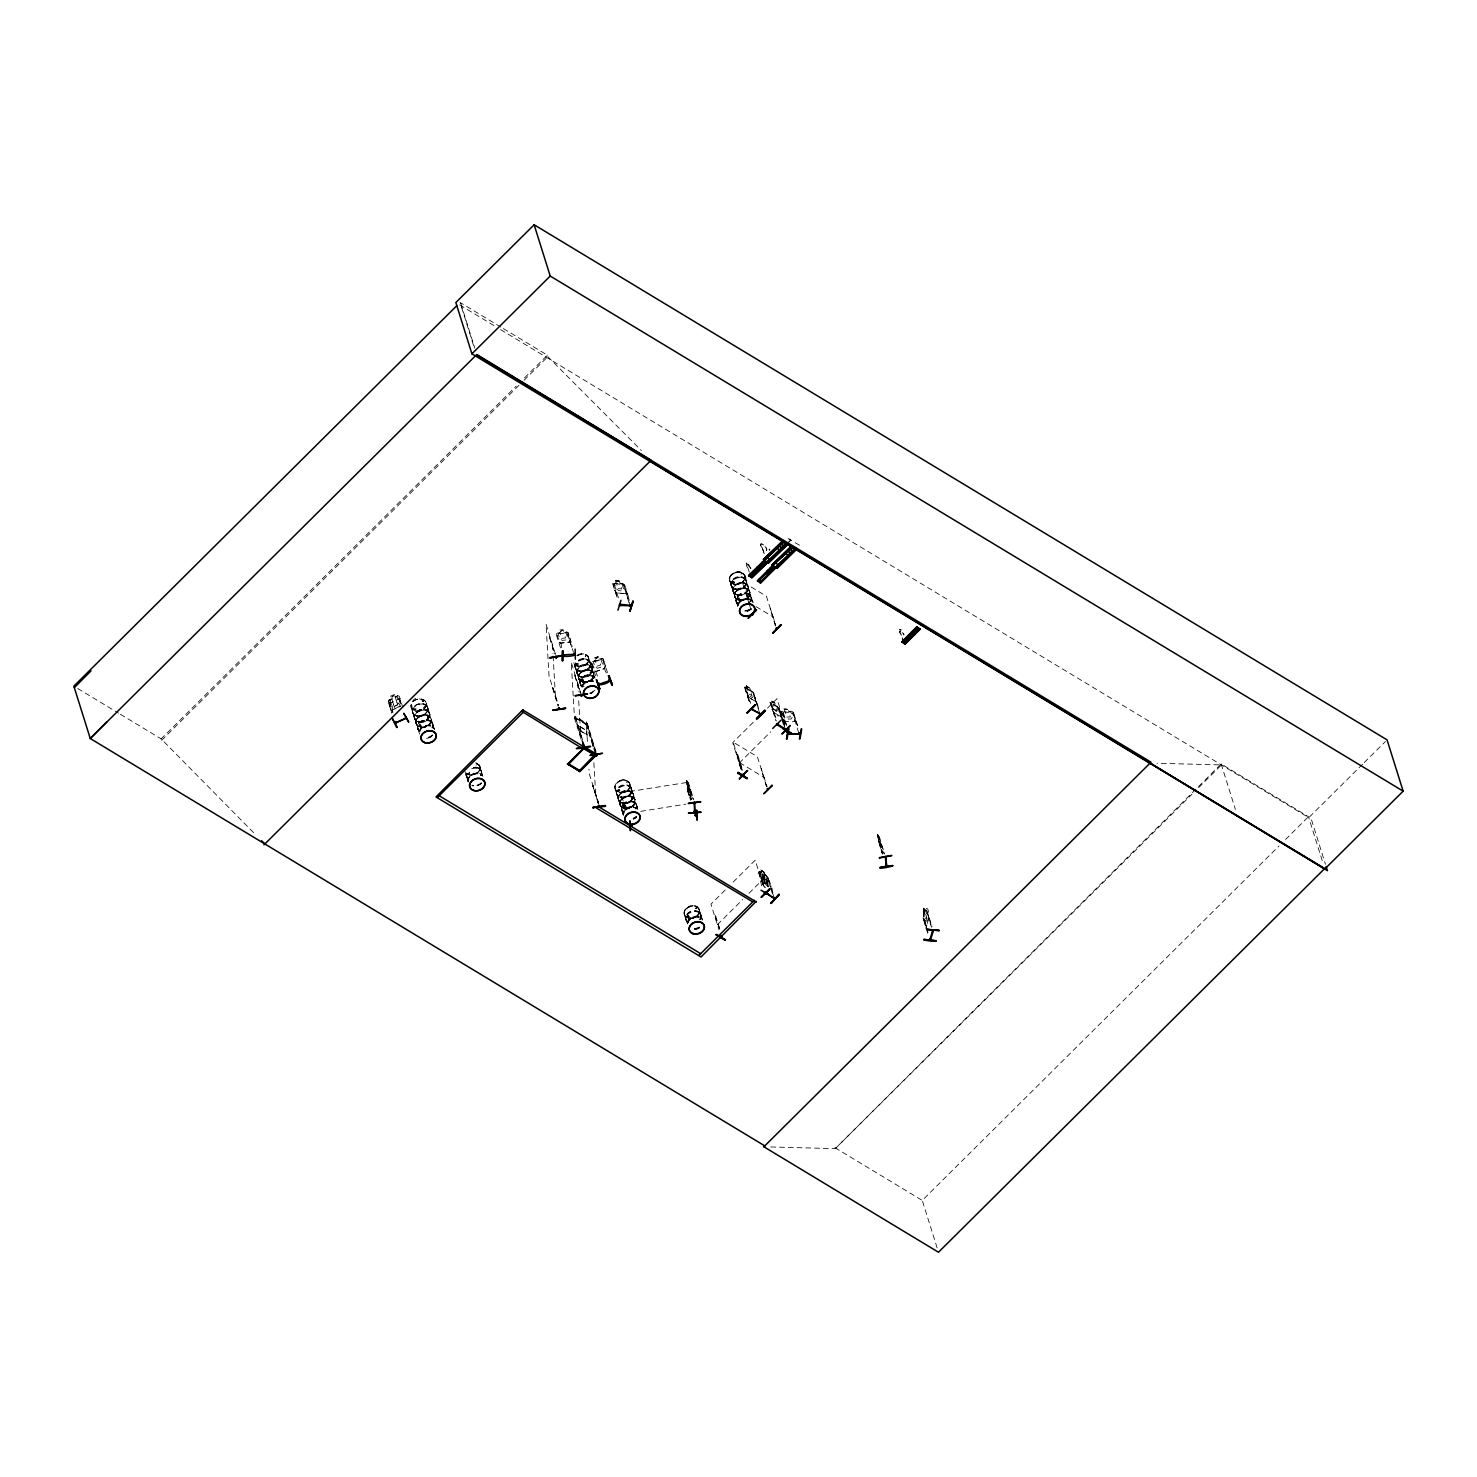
<?xml version="1.0" encoding="UTF-8"?>
<svg xmlns="http://www.w3.org/2000/svg" width="1477" height="1477" viewBox="0 0 1477 1477"><rect width="100%" height="100%" fill="white"/><g stroke="black" fill="none" stroke-linecap="round" stroke-linejoin="round"><path stroke-width="0.75" stroke-dasharray="5 3.75" d="M924.657 910.866L925.433 910.09L926.91 914.798L926.061 921.445L923.42 916.331L923.863 908.152L924.787 910.866L925.451 908.595L922.996 918.048L928.608 936.049M755.467 699.323L755.449 701.335L755.578 699.396M780.724 716.751C782.607 713.446 777.382 719.059 773.726 712.523L772.009 709.311L773.819 712.431L780.816 716.677M412.378 711.249L412.6 709.44M414.058 708.942L414.077 709.883M414.151 716.917L414.372 715.09M415.831 722.345C415.535 717.434 420.89 714.314 425.321 714.794M417.64 725.576L417.788 729.029L420.114 731.632A7.939 6.074 -17.4 0 1 422.976 720.776A7.939 6.074 -17.4 0 1 432.927 726.795M419.117 725.078L420.17 724.413M422.644 701.003L423.401 701.501M420.465 725.705L419.579 725.945M422.662 700.726L422.422 700.984M421.074 725.429L419.8 724.542M426.465 703.772C408.76 730.727 405.344 682.743 426.447 703.754M427.85 710.788L428.072 708.978A7.939 6.074 -17.4 0 0 416.071 705.563A7.939 6.074 -17.4 0 0 416.68 716.197A7.939 6.074 -17.4 0 0 428.053 709.034M427.462 717.471L428.552 716.788M428.238 716.696L428.127 717.767L427.776 716.807M427.444 717.194L428.755 717.268M431.266 719.594A7.847 6 -17.4 0 1 420.04 726.666A7.847 6 -17.4 0 1 419.431 716.16A7.847 6 -17.4 0 1 431.266 719.594C431.672 726.389 421.388 730.247 417.012 725.096M432.909 726.924L431.653 721.791M466.252 773.099L467.507 778.231M467.803 780.576L468.024 778.767M469.058 773.006L469.317 772.102L469.575 773.21M477.366 764.661L476.129 765.123M481.502 774.446L481.373 770.994M574.904 666.367L575.144 664.558M577.138 664.761C580.092 663.173 574.239 663.69 577.433 664.945M576.695 672.035L576.916 670.226L576.75 671.832M578.19 664.318L577.064 663.505M578.486 675.598L578.744 679.051M578.375 677.463L579.187 673.955L581.92 671.241A7.939 6.074 -17.4 0 0 590.32 662.804A7.939 6.074 -17.4 0 0 578.522 660.385M579.963 682.503L580.184 680.694M581.643 680.694C583.36 677.685 583.95 682.522 581.661 680.195M585.871 656.305L585.28 656.73M589.969 672.46L591.206 671.998L590.338 672.737M590.394 665.905L590.615 664.096M592.166 671.573L592.388 669.764A7.939 6.074 -17.4 0 0 580.387 666.33A7.939 6.074 -17.4 0 0 580.996 676.983A7.939 6.074 -17.4 0 0 592.369 669.801M593.994 674.804L593.846 676.669L593.625 673.217M616.463 790.712L616.611 794.164M619.14 789.752L617.921 791.303M618.014 798.189L618.235 796.361M618.475 790.915L619.454 789.678L619.897 790.564M619.712 803.617L621.688 798.632M621.522 806.848L622.777 811.981M622.832 807.144L623.146 806.46M623.054 806.202L624.106 806.83M623.072 814.325L623.294 812.498M626.47 782.219L627.282 782.773M624.66 807.162L624.826 806.147M630.125 786.687L629.091 782.072L624.162 779.93M630.328 785.044C630.162 791.137 622.186 794.386 617.238 791.561M631.879 790.435L631.713 792.06L630.457 786.927M632.267 798.577L631.325 798.466L632.341 798.909M631.861 797.912L631.528 798.946M632.636 798.54L631.676 798.872M633.504 797.728L633.725 795.9A7.939 6.074 -17.4 0 0 621.725 792.484A7.939 6.074 -17.4 0 0 622.334 803.119A7.939 6.074 -17.4 0 0 633.688 795.955M636.79 808.196L637.012 806.387M685.568 918.325L685.79 916.497M686.916 916.719L688.596 915.389L687.396 916.109M686.916 916.386L687.894 916.903M687.377 923.79L687.562 922.165M688.928 916.829L688.54 915.371M695.667 908.521L696.553 907.653L695.704 908.392M696.461 907.949L695.593 908.392M730.893 584.375L731.115 582.566M733.423 582.953L732.74 581.901L732.592 583.157M732.684 590.043L732.906 588.234M690.165 918.399C696.184 919.506 703.477 911.087 697.089 906.767M734.475 593.606L734.734 597.059M734.364 595.471L736.34 590.486M701.04 917.863L699.784 912.731M736.321 602.154L736.137 598.887M735.971 600.511L736.174 598.702M737.706 598.628L737.448 599.127M737.725 606.179L737.946 604.37M745.903 580.036C746.956 568.054 727.09 570.362 729.675 580.923C733.33 588.141 747.011 583.323 744.63 575.31M744.814 578.559L744.999 576.916A7.847 6 -17.4 0 0 733.035 573.574A7.847 6 -17.4 0 0 733.589 583.895A7.847 6 -17.4 0 0 744.814 576.824A7.847 6 -17.4 0 0 732.98 573.39A7.847 6 -17.4 0 0 733.644 584.098A7.847 6 -17.4 0 0 744.87 577.009M746.383 583.913L746.55 582.307A7.939 6.074 -17.4 0 0 734.604 578.689A7.939 6.074 -17.4 0 0 735.214 589.323A7.939 6.074 -17.4 0 0 746.568 582.16M745.996 590.597L746.993 590.763M746.439 583.747L746.254 580.461M748.156 589.581L748.377 587.772A7.939 6.074 -17.4 0 0 736.377 584.357A7.939 6.074 -17.4 0 0 736.986 594.991A7.939 6.074 -17.4 0 0 748.359 587.828M749.873 594.696L749.984 592.812M751.442 600.05L750.187 594.936M389.725 706.32L390.076 703.255M390.186 703.292L389.67 706.209M878.464 836.757L877.541 834.782L880.569 847.576M592.591 661.548L603.078 658.797L605.238 665.665L604.665 668.435L595.693 671.463L593.532 669.616L591.372 662.73L595.157 660.57M605.201 665.573L604.813 668.583L595.656 671.666M781.075 712.246L791.524 711.212L793.075 712.191L795.051 718.948M782.792 713.76L781.702 713.779L782.792 713.76L786.65 726.075M784.952 711.489L784.01 708.775L788.016 708.72L788.681 711.434L790.952 712.246L792.429 716.973L791.063 719.004L787.315 719.059L784.693 717.065L783.216 712.357L784.804 711.305M795.217 718.856L794.737 721.496L785.358 721.514M792.595 713.299L793.703 713.28L792.595 713.299L799.02 733.811M793.075 712.191L797.506 725.927M570.177 639.301L569.864 642.07L560.374 643.289L558.195 640.944L560.448 643.086L569.864 641.96L570.325 639.301L568.073 632.581L566.633 631.787L563.882 632.138L566.042 632.931L567.519 637.639L566.134 639.929L562.368 640.409L559.728 638.636L558.251 633.928L560.005 632.839L559.044 630.125L563.088 629.608L563.882 632.248L562.977 629.719M625.916 593.736L616.795 592.794L614.635 590.265L616.758 592.905L625.916 593.736L626.377 591.225M899.696 629.387L901.265 630.014M583.766 745.663L575.236 716.4L587.348 723.73L593.92 748.451M687.211 783.512L693.082 799.851M923.863 908.152L922.903 916.109M923.734 918.749L926.319 926.947M931.415 927.298L926.559 909.998L932.116 926.448M928.664 918.731C920.651 945.575 933.741 907.727 925.968 908.337L931.821 927.334M617.017 597.243L612.549 583.378L616.167 582.843L615.374 580.332L619.288 580.683L620.045 583.304M613.269 584.597L614.34 584.689L613.269 584.597L617.774 598.96M615.374 580.332L619.288 580.683L619.934 583.378L622.149 584.394L623.626 589.12L622.297 590.948L618.66 590.615L616.075 588.418L614.598 583.71L616.297 583.046M628.87 602.321L623.848 585.557L624.919 585.649L629.424 600.013M624.217 584.56L620.063 583.193M624.919 585.649L623.737 585.889M414.151 709.2L415.997 708.812M414.594 710.031L415.905 709.2M422.68 700.984L423.622 701.04M416.016 720.665L417.825 717.36M420.963 725.336L419.376 726.13M427.905 716.677L428.681 717.047M576.399 663.985L576.602 665.148M583.027 680.417L583.249 680.897M583.507 680.454L582.196 681.285M593.182 678.312L593.809 676.466L590.449 681.026M619.306 790.435L617.774 791.007M620.506 800.109L620.063 805.205M635.128 802.62L631.787 807.18M634.519 804.467L634.962 799.371M734.438 582.677L733.275 581.458M740.919 574.184L741.565 573.685M738.869 597.76L738.851 598.942L737.706 598.056M749.171 596.32L749.799 594.474M695.39 906.066L697.052 906.786C688.485 900.453 677.26 917.088 690.147 918.399L688.227 918.048A7.847 6 -17.4 0 1 687.691 907.487A7.828 6 -17.4 0 1 699.452 910.755A7.828 6 -17.4 0 1 688.245 917.826A7.828 6 -17.4 0 1 687.654 907.34A7.847 6 -17.4 0 1 699.526 910.921A7.847 6 -17.4 0 1 688.3 918.011M689.113 916.275L687.414 916.608L688.522 916.368M696.239 908.558L695.778 908.613M698.75 914.097L699.433 912.491M395.153 697.033L397.775 695.722L388.156 701.317L391.793 712.966M388.303 701.298L389.263 699.876M878.15 835.391L884.058 853.06M878.28 835.354L884.151 853.946M414.022 708.646L413.855 709.865M424.379 708.517L425.561 707.04M429.475 724.672L431.524 719.908L430.195 716.696M469.464 773.099L467.969 773.653M585.261 655.788L585.446 656.767M579.261 674.177L583.766 670.336L587.864 669.912M734.272 582.898L734.014 581.661M735.251 592.185L737.909 589.249M749.097 596.099L746.439 599.034M620.617 800.349C622.943 796.251 628.796 794.386 632.802 797.1M624.014 807.18L624.402 806.128L623.257 806.313M624.753 806.83L622.777 807.273L624.328 805.722M684.866 909.998L686.03 908.54M689.002 916.497L687.784 917.106M394.507 694.448L390.74 696.092L391.737 698.732L390.15 700.43L391.627 705.157L394.119 706.301L397.571 704.695L398.79 701.815L397.313 697.107L395.208 697.126L394.359 694.504L395.301 696.978M253.582 832.64L161.159 738.888L516.285 386.069M524.464 377.946L547.376 355.182L502.752 328.226M161.621 740.383L522.433 381.897M524.077 380.291L547.838 356.677L547.376 355.182M583.673 747.51L574.239 717.36L575.218 716.382L584.91 747.27M579.575 726.444L585.871 729.878L587.237 735.232L581.181 731.577L579.575 726.444L585.63 730.1L587.237 735.232M585.889 723.933L595.009 752.458M586.351 724.672L587.348 723.693L596.837 754.47M586.849 725.022L574.239 717.36M581.181 731.577L579.815 726.222M744.519 687.396L745.257 687.156C749.596 690.756 743.522 681.765 749.393 687.396L753.252 696.479L752.402 697.606L749.614 695.925L747.491 693.008M745.183 687.045L753.455 692.621L750.094 689.999M745.903 689.297L745.091 688.817L750.408 703.661M748.433 697.107L755.449 701.335L748.359 697.199L745.35 687.063M755.744 701.889L753.455 693.396L758.772 708.258M754.285 693.895L753.178 693.692M770.717 702.387L775.61 720.554M769.794 702.627C774.465 705.194 770.459 698.159 772.619 703.68L771.4 703.624L776.717 720.758M770.754 703.846L776.422 721.034M753.27 722.253L732.721 742.673L741.436 770.514M767.505 708.111L776.976 698.676L785.709 726.536M772.877 708.332L777.77 712.929L778.637 711.803L777.16 707.095L775.407 705.36L778.841 707.945L784.509 725.927M777.511 706.56L770.569 702.369M781.111 717.213L778.841 708.72L782.219 717.434M779.653 709.218L778.545 709.015M739.146 763.184L770.772 731.761M900.305 631.436L900.416 631.325A2.788 0.997 45.2 0 0 900.841 633.762L903.333 640.612L900.73 633.873A2.788 0.997 45.2 0 1 900.305 631.436L899.844 629.128M902.447 632.544A2.788 0.997 45.2 0 1 903.998 635.036A2.788 0.997 45.2 0 0 902.336 632.654L901.875 630.697M725.189 890.022L710.954 904.164L718.985 929.808M733.09 882.175L755.227 860.186L763.941 888.028M772.822 892.865C772.305 885.997 765.511 870.008 759.676 871.375M760.747 869.916L763.72 871.707L760.747 869.916L761.56 872.667L760.341 872.612L765.031 887.695M760.23 873.627L759.418 873.129L764.735 887.991M764.421 874.329L763.72 871.707L767.578 880.809L766.729 881.917L761.818 877.32L763.074 877.615M717.379 924.676L742.673 899.548M749.005 893.271L761.652 880.698M762.667 881.529L760.95 878.298L762.667 881.529L769.775 885.665L769.812 883.8M767.689 877.024L764.44 874.255M770.071 886.218L767.782 877.726L771.179 886.422M768.594 878.224L767.486 878.003M770.791 1146.964L835.243 1148.644L1221.165 763.978L1308.474 816.707L1323.374 864.285M835.243 1148.644L1192.013 794.201M1198.549 787.703L1221.461 764.938L1157.008 763.258M937.138 1247.917L922.257 1200.413L1279.008 845.97M1285.562 839.471L1308.474 816.707M1362.606 764.181L1308.77 817.667L498.469 328.319M1364.231 762.557L1385.444 741.491M746.365 593.772L749.116 602.561M775.407 626.026L770.2 608.155L775.425 623.792M742.303 770.237L737.06 754.193L741.122 770.311M766.415 786.576L761.209 768.705L767.117 786.539M780.576 710.954C779.893 710.899 782.533 718.468 785.339 721.625M737.374 754.396L736.303 754.95M758.07 873.202C759.621 870.525 760.47 886.772 763.203 888.766M715.311 915.703C714.148 915.703 719.834 926.725 720.111 931.082M764.218 553.838L762.169 547.505A4.173 1.477 45.7 0 1 761.024 543.887A4.173 1.477 45.7 0 1 765.271 546.508A4.173 1.477 45.7 0 1 766.415 550.146M746.697 562.811L747.159 565.119A2.788 0.997 45.7 0 0 747.584 567.556L747.713 567.445A2.788 0.997 45.7 0 1 747.27 565.008L746.587 563.272M750.63 568.46A2.788 0.997 45.7 0 0 749.153 566.356L748.599 564.159M749.153 566.356L748.691 564.399M766.729 549.906L766.231 550.312A4.173 1.477 45.7 0 0 765.104 546.675A4.173 1.477 45.7 0 0 760.858 544.053A4.173 1.477 45.7 0 0 762.003 547.672M788.533 542.188L790.841 539.936L786.336 537.148M788.626 542.447L790.841 539.936M762.963 877.467L762.169 874.938M765.031 876.858L762.077 875.03M765.898 879.295L769.055 885.794M762.317 883.394L764.107 886.532L769.406 889.671M764.938 877.763L762.907 875.824L769.148 882.027M560.558 647.905L556.072 634.168L559.838 632.765M556.22 634.187L557.309 633.061L568.073 632.673L572.614 646.354M687.174 781.37L693.525 799.795M586.646 724.192L596.376 754.932M781.204 712.376L782.293 711.416M417.88 717.582L419.45 716.345M429.382 724.432L423.973 727.127L418.342 726.186M581.938 679.734L581.901 681.395M580.886 681.322L586.591 682.466L591.945 679.568M732.518 581.827L733.644 581.403M732.85 582.049L733.94 581.458M734.18 582.769L732.85 583.12M741.362 582.88L742.913 581.643M736.432 590.745L741.749 587.809L747.473 588.954M737.558 597.963L739.534 598.24L737.651 599.293M617.848 789.973L618.992 789.549M620.875 806.368C624.069 810.061 630.697 809.101 633.153 805.519M612.512 583.489L622.703 583.526L624.106 584.578L629.313 600.364M419.45 716.345L423.308 714.923M581.975 671.278A7.847 6 -17.4 0 1 593.809 674.712A7.847 6 -17.4 0 1 582.584 681.783A7.847 6 -17.4 0 1 581.975 671.278L583.766 670.318M590.357 680.786L586.517 682.245M619.306 791.081L618.198 791.266M623.368 797.617A7.828 6 -17.4 0 1 635.184 801.051A7.828 6 -17.4 0 1 623.977 808.122A7.828 6 -17.4 0 1 623.368 797.617L625.103 796.491M631.694 806.94L623.885 808.177M389.19 699.821L391.59 698.713M388.913 703.717L400.045 698.566M397.645 704.935L394.193 706.541L395.171 709.68M399.178 706.634L392.347 710.012L390.279 708.092M391.091 710.677L401.061 705.969M389.559 701.926C387.676 701.649 393.233 708.203 392.771 712.191M400.544 703.92L398.605 697.772L399.639 697.31L398.772 698.067L400.71 704.215M594.216 658.003L598.111 656.693L598.831 659.444L601.047 659.628L602.524 664.336L601.194 667.013L597.557 668.25L594.973 666.884L593.514 662.176L595.194 660.662L594.216 658.003L598.148 656.785M601.582 658.41L598.905 659.222M592.96 663.561C590.745 663.099 598.148 674.25 597.576 678.238M602.45 660.367C603.964 658.668 603.687 670.189 606.419 672.977M790.472 540.176L791.358 540.73L786.429 537.406L787.776 538.459M739.829 588.566L743.854 587.957M744.519 599.736L736.875 599.33M578.781 654.422C598.794 649.935 583.729 676.484 573.704 662.933M423.068 701.63L423.308 700.67M414.705 709.828L416.052 709.034M624.143 779.93C618.106 778.822 610.813 787.241 617.22 791.543M625.159 796.694L631.141 796.38M692.178 918.251L694.172 917.715M878.427 835.003L878.889 842.665L881.511 851.269M879.332 836.573L884.575 853.854M877.541 834.782L878.797 840.431L877.966 837.81M880.403 841.816L882.064 852.838L881.437 845.379M878.87 842.628L878.63 838.327L882.784 853.355M640.667 811.335L685.882 804.153M549.518 636.661L555.02 654.237M574.738 674.786L580.239 692.362M552.878 687.525L558.398 705.101M598.24 803.765L592.683 785.321L598.61 802.823M592.72 786.207L593.108 785.247M625.657 804.928C623.312 804.54 628.796 807.937 627.725 811.519M688.356 782.496L693.507 798.909M691.107 799.371L686.38 780.798L687.303 783.29M687.137 781.241L687.562 790.638L690.424 799.592M686.436 783.992L686.528 780.779M687.23 786.521L691.125 800.257M687.248 788.7L687.562 790.638M690.331 791.395L689.537 787.776M557.808 635.11C555.37 634.335 562.497 644.138 561.666 647.757M567.63 633.855L568.737 633.707L567.63 634.187L573.427 652.317M577.138 665.148L578.209 663.561M585.76 669.801L591.483 670.946M582.713 679.531L583.6 680.066M584.486 682.356L586.591 682.448M423.234 714.665L428.939 715.828M622.112 780.059L624.143 779.948M623.663 805.722L624.919 806.202M925.008 924.676L926.227 926.319L923.033 917.974M738.814 571.821L740.715 572.134M743.799 587.698L745.793 588.234M577.156 664.687L577.064 664.927M577.581 666.109L579.501 666.422M587.809 669.709L589.803 670.226M591.095 671.906L590.338 672.478M582.566 682.042L584.56 682.559M397.738 695.815L399.288 696.165L402.446 706.209M601.527 658.428L603.114 658.908M745.719 588.012L748.802 590.062M734.66 596.856C736.912 602.062 745.054 601.397 747.842 597.41M427.185 714.886L430.269 716.936M414.317 710.142L414.243 709.625M467.009 773.948C472.308 777.197 481.742 772.582 479.748 765.861M397.018 702.923L399.51 704.067L400.987 708.794M500.814 327.063L460.067 302.453L473.729 346.08M459.716 304.908L496.53 327.137M756.058 606.622L772.84 616.758M771.696 701.003L774.779 702.72L775.407 705.36M739.608 762.667L763.849 777.308M574.461 717.139L586.849 724.284L574.682 717.047L583.489 745.645M581.421 731.355L587.477 735.011M759.51 871.356L761.652 872.575M763.314 878.224L766.101 879.904M77.727 688.504L118.474 713.114M120.412 714.277L161.159 738.888M834.948 1147.684L922.257 1200.413M767.892 880.606L760.95 876.378L762.981 877.707M763.351 878.446L766.101 880.163M768.206 886.902L763.351 882.249M689.02 793.647L688.928 787.463M743.928 577.839L745.294 578.966M745.7 583.507L747.067 584.615M748.987 593.976L750.353 595.102M750.759 599.644L752.125 600.751M733.589 588.64L731.281 586.092L732.389 587.698M735.361 594.308L732.721 589.674M735.528 598.222L736.949 599.514M736.34 602.228L738.629 604.776M587.938 659.831L590.615 664.022M589.711 665.499L592.351 670.133A7.828 6 -17.4 0 1 581.163 677.223A7.828 6 -17.4 0 1 580.553 666.736A7.828 6 -17.4 0 1 592.351 670.152M591.428 670.743L592.812 672.053M592.997 675.968L594.363 677.094A7.939 6.074 -17.4 0 0 582.769 677.112A7.939 6.074 -17.4 0 0 582.529 686.436M592.979 675.986L594.363 677.094M576.215 669.524L577.599 670.632M579.372 676.3L577.082 673.752M579.556 680.214L580.941 681.525M629.276 785.986L630.642 787.093M631.048 791.635L632.414 792.761M632.747 796.878L634.981 799.592M634.335 802.122L635.701 803.23M636.107 807.771L637.473 808.898A7.939 6.074 -17.4 0 0 628.519 807.421A7.939 6.074 -17.4 0 0 623.109 814.27M617.552 795.66L618.918 796.786M619.325 801.328L620.691 802.454M622.26 807.679L620.008 805.002M622.611 811.796L623.977 812.922A7.939 6.074 -17.4 0 1 623.017 804.67A7.939 6.074 -17.4 0 1 633.375 801.919A7.939 6.074 -17.4 0 1 636.107 809.673M700.356 917.439L701.741 918.565M425.394 704.714L426.761 705.84M686.86 921.463L688.245 922.59M427.167 710.382L428.533 711.489M430.453 720.85L431.819 721.976M432.226 726.499L434.515 729.066M415.055 715.514L412.766 712.966M479.046 768.372L480.431 769.499M415.443 720.056L416.828 721.182M480.819 774.04L482.204 775.167A7.939 6.074 -17.4 0 0 472.308 774.096A7.939 6.074 -17.4 0 0 468.191 782.072M467.341 778.065L468.707 779.173A7.939 6.074 -17.4 0 1 466.326 773.523M901.007 629.756L899.733 629.59M795.198 542.798L799.5 545.161M400.839 701.113L398.79 699.193M398.679 699.23L400.729 701.187M547.838 356.677L641.406 450.559M768.852 886.606L766.12 882.692L767.061 880.957L765.363 881.751L762.114 877.892L764.901 881.954L763.886 883.726L765.658 882.858L767.948 886.182M745.128 578.799L746.217 580.387M746.9 584.449L747.99 586.055M748.728 589.84L750.039 593.015L749.614 591.225M751.959 600.585L753.048 602.191A7.939 6.074 -17.4 0 0 744.168 598.96A7.939 6.074 -17.4 0 0 737.762 606.124M733.072 591.76L734.161 593.366M737.448 603.816L736.598 602.487L738.131 607.305M589.138 660.773L589.988 662.121L588.418 657.283M590.911 666.441L591.76 667.789M592.739 671.832L593.68 673.42M576.399 669.69L574.922 666.459M578.689 678.848L579.612 680.435M581.458 685.826L580.369 684.22L582.658 686.768A7.939 6.074 -17.4 0 1 582.861 677.389A7.939 6.074 -17.4 0 1 594.419 677.371M632.23 792.595L633.338 794.183M634.076 797.968L635.018 799.574M635.516 803.063L638.082 809.968M701.557 918.38L702.646 919.986M617.737 795.845L616.869 794.497L618.401 799.315M616.629 794.238L617.497 795.605M618.641 800.165L619.509 801.494M618.401 799.906L619.269 801.272M685.956 920.042L687.045 921.63M479.748 765.824L475.852 762.63A7.847 6 -17.4 0 1 478.548 771.308A7.847 6 -17.4 0 1 467.064 773.726A7.847 6 -17.4 0 0 478.603 771.474A7.847 6 -17.4 0 0 475.834 762.889M480.247 769.332L481.336 770.92M426.595 705.655L428.035 709.348M428.367 711.323L429.844 714.554M415.628 720.222L414.151 716.991M416.145 723.73L417.068 725.318M418.065 729.361L418.914 730.709M689.667 797.285L690.59 798.909L690.442 791.358M881.363 851.177L882.212 852.801M762.169 547.505L764.403 553.672M747.713 567.445L750.076 574.405M591.372 662.73L596.486 678.589M1311.521 819.846L1325.46 864.34M1221.165 763.978L1235.4 809.451M923.827 909.297L923.199 911.235M924.159 918.786L926.725 926.984M926.448 927.87L928.885 935.163M878.926 841.281L882.231 852.174M882.452 854.297L878.667 840.45M775.702 625.731L766.415 596.228L742.174 581.587L748.821 602.856M793.703 713.28L797.562 725.595M747.676 585.686L746.199 580.978L746.568 582.473A7.828 6 -17.4 0 1 735.361 589.581A7.828 6 -17.4 0 1 734.771 579.076A7.828 6 -17.4 0 1 746.568 582.51M747.99 586.646L750.962 596.173M746.771 594.031L749.522 602.819M749.522 605.053L751.59 611.626M782.865 713.428L786.724 725.742M783.327 719.742L785.395 726.333M782.865 719.484L784.804 725.632M778.748 707.926L785.266 729.25M781.758 719.281L783.696 725.429M729.823 580.756L731.281 585.52L730.949 584.006M731.577 586.461L733.054 591.169M733.367 592.111L736.34 601.656L736.008 600.142M758.495 708.554L753.362 692.584L757.313 705.711M757.959 707.76L759.88 713.926M746.42 685.586L747.251 688.356L746.014 688.3L750.704 703.384M745.387 688.522L749.873 702.886M744.611 687.303L749.596 703.163M766.821 786.816L757.406 756.778L733.183 742.137L741.897 769.997M737.78 754.581L742.599 769.96M767.782 877.726L771.64 890.022M772.286 892.09L774.206 898.238M770.717 888.268L772.637 894.416M759.695 872.833L764.2 887.197M758.827 871.522L763.923 887.492M687.414 781.001L693.064 798.965M686.38 780.798L690.368 793.611M691.531 799.426L686.251 782.57L620.654 792.964L626.451 811.427M623.848 585.557L630.273 606.068M687.691 790.546L690.701 800.312M614.34 584.689L618.845 599.053M715.606 915.888L720.425 931.267M699.064 909.223L700.578 913.968M700.873 914.909L702.35 919.636A7.828 6 -17.4 0 0 693.692 916.515A7.828 6 -17.4 0 0 687.377 923.587M684.497 914.688L685.919 919.949M686.251 920.393L686.99 922.756M603.521 659.997L607.49 672.626M629.756 783.438L631.251 788.164M633.024 793.832L631.547 789.124L631.916 790.62A7.828 6 -17.4 0 1 620.709 797.709A7.828 6 -17.4 0 1 620.1 787.223A7.828 6 -17.4 0 1 631.916 790.638M633.338 794.774L636.31 804.3M590.228 662.97L591.705 667.678M592 668.619L594.973 678.165A7.828 6 -17.4 0 0 582.732 676.835A7.828 6 -17.4 0 0 584.135 686.75M567.63 634.187L572.134 648.551M615.17 788.903L616.629 793.647L616.278 792.152M618.715 800.257L621.688 809.784M621.983 810.744L623.479 815.452M573.851 662.748L575.292 667.512L574.959 665.998M575.587 668.453L577.064 673.161M577.378 674.103L580.35 683.648M580.646 684.59L581.403 686.934M460.861 303.634L474.8 348.147M580.719 693.175L571.267 662.25L573.205 696.036M574.775 675.672L580.295 693.23M594.991 749.707L586.277 721.865L587.44 742.137M555.463 654.182L546.047 624.143L549.019 675.931L558.435 705.969M584.283 746.07L574.239 714.056L573.334 698.289M549.573 637.547L554.392 652.926M598.665 803.71L589.249 773.671L588.991 769.166M592.683 785.321L598.185 802.897M552.453 687.599L558.011 706.043M479.527 765.824L481.04 770.569M482.813 776.237L481.336 771.511L481.687 773.006M464.978 771.511L466.418 776.053L466.067 774.557M466.714 776.994L468.209 781.702M425.874 702.166L427.37 706.911M427.684 707.852L429.161 712.56M432.429 723.047L429.456 713.502L429.807 714.997A7.828 6 -17.4 0 1 418.619 722.105A7.828 6 -17.4 0 1 418.009 711.619A7.828 6 -17.4 0 1 429.807 715.034M434.201 728.696L432.724 723.988L433.093 725.484M411.308 707.631L412.748 712.376M413.043 713.336L414.52 718.044L414.188 716.548M414.834 718.985L417.806 728.512L417.474 727.016M418.102 729.472L419.597 734.18M393.473 704.289L391.996 699.581L395.467 697.956L396.944 702.683L393.547 704.529L392.328 707.409L393.325 710.548M389.725 702.221L392.937 712.486M388.248 701.206L391.848 713.059M751.627 598.61L751.276 597.077L752.735 601.822A7.828 6 -17.4 0 0 744.094 598.72A7.828 6 -17.4 0 0 737.762 605.792M748.027 586.129L748.341 588.141M730.893 584.467L731.263 586.018M700.892 914.411L701.224 916.405M633.356 794.257L633.688 796.269A7.828 6 -17.4 0 1 622.482 803.377A7.828 6 -17.4 0 1 621.891 792.872A7.828 6 -17.4 0 1 633.688 796.306M578.615 660.681A7.939 6.074 -17.4 0 1 590.412 663.099L590.578 664.465A7.828 6 -17.4 0 1 579.39 671.573A7.828 6 -17.4 0 1 578.781 661.068A7.828 6 -17.4 0 1 590.578 664.502M621.337 808.288L621.669 810.301M618.051 797.82L618.383 799.814M580.018 682.134L580.332 684.146M576.732 671.666L577.045 673.678M415.757 722.142L416.2 723.933M412.415 710.88L412.729 712.893M878.261 835.225L878.501 837.459M877.67 834.745L878.224 838.659M592.702 742.377L592.96 746.882M593.865 762.649L595.674 794.183M577.692 682.78L578.209 691.79M578.726 700.781L580.664 734.567M552.472 644.655L552.989 653.665M553.118 655.917L555.444 696.461M688.947 789.069L688.984 792.06M687.47 784.342L687.507 787.333M686.823 782.773L686.842 784.712M751.405 608.949A7.828 6 -17.4 0 1 744.076 611.681M738.925 603.539A7.828 6 -17.4 0 1 752.199 601.434M751.387 608.653A7.939 6.074 -17.4 0 1 743.965 611.441M738.02 604.795A7.939 6.074 -17.4 0 1 745.276 599.053A7.939 6.074 -17.4 0 1 753.048 602.413M749.577 609.207A7.828 6 -17.4 0 1 743.78 610.74M749.725 609.595A7.939 6.074 -17.4 0 1 743.873 611.146M738.5 604.038A7.81 5.982 -17.4 0 1 738.002 595.489A7.81 5.982 -17.4 0 1 748.821 593.772A7.81 5.982 -17.4 0 1 749.319 602.321M738.777 604.998A7.828 6 -17.4 0 1 737.854 596.893A7.828 6 -17.4 0 1 748.082 594.197A7.828 6 -17.4 0 1 750.778 601.841M738.611 604.739A7.939 6.074 -17.4 0 1 737.669 596.523A7.939 6.074 -17.4 0 1 748.027 593.791A7.939 6.074 -17.4 0 1 750.759 601.527M738.518 604.444A7.939 6.074 -17.4 0 1 737.577 596.228A7.939 6.074 -17.4 0 1 747.934 593.496A7.939 6.074 -17.4 0 1 750.685 601.231M431.284 736.765A7.939 6.074 -17.4 0 1 425.431 738.315M419.486 731.65A7.939 6.074 -17.4 0 1 426.742 725.909A7.939 6.074 -17.4 0 1 434.515 729.269M432.558 734.863A7.81 5.982 -17.4 0 1 425.265 737.595M419.413 731.041A7.81 5.982 -17.4 0 1 425.561 725.595A7.81 5.982 -17.4 0 1 433.352 727.367M432.761 735.232A7.939 6.074 -17.4 0 1 425.339 738.02M419.413 731.373A7.939 6.074 -17.4 0 1 426.65 725.632A7.939 6.074 -17.4 0 1 434.423 728.992M419.948 730.912A7.828 6 -17.4 0 1 419.025 722.807A7.828 6 -17.4 0 1 429.253 720.111A7.828 6 -17.4 0 1 431.949 727.755M418.97 730.801A7.81 5.982 -17.4 0 1 424.084 720.887A7.81 5.982 -17.4 0 1 432.909 727.109M419.985 731.318A7.939 6.074 -17.4 0 1 419.043 723.102A7.939 6.074 -17.4 0 1 429.401 720.37A7.939 6.074 -17.4 0 1 432.152 728.106M636.753 817.076A7.828 6 -17.4 0 1 633.393 819.2M623.405 814.879A7.828 6 -17.4 0 1 624.254 811.685M625.399 810.227A7.828 6 -17.4 0 1 636.255 808.51M636.716 816.799A7.939 6.074 -17.4 0 1 633.319 818.941M623.202 814.565A7.939 6.074 -17.4 0 1 624.069 811.316M625.233 809.858A7.939 6.074 -17.4 0 1 637.529 809.193M636.458 816.135A7.828 6 -17.4 0 1 633.098 818.24M623.109 813.919A7.828 6 -17.4 0 1 628.463 807.162A7.828 6 -17.4 0 1 637.252 808.621M636.624 816.504A7.939 6.074 -17.4 0 1 633.227 818.646M623.829 812.184A7.828 6 -17.4 0 1 622.906 804.079A7.828 6 -17.4 0 1 633.116 801.383A7.828 6 -17.4 0 1 635.83 809.027M624.125 813.144A7.828 6 -17.4 0 1 626.986 802.454A7.828 6 -17.4 0 1 636.809 808.381M699.433 927.685A7.939 6.074 -17.4 0 1 691.642 928.922M687.636 922.59A7.939 6.074 -17.4 0 1 693.876 917.051A7.939 6.074 -17.4 0 1 701.797 918.842M699.47 927.962A7.828 6 -17.4 0 1 691.808 929.162M687.839 922.922A7.828 6 -17.4 0 1 693.987 917.475A7.828 6 -17.4 0 1 701.815 919.229M699.175 927.002A7.828 6 -17.4 0 1 693.396 928.535M699.341 927.39A7.939 6.074 -17.4 0 1 691.568 928.627M687.359 923.919A7.939 6.074 -17.4 0 1 693.784 916.774A7.939 6.074 -17.4 0 1 702.572 919.913M688.079 921.851A7.828 6 -17.4 0 1 687.599 913.284A7.828 6 -17.4 0 1 698.436 911.567A7.828 6 -17.4 0 1 698.935 920.134M688.393 922.793A7.828 6 -17.4 0 1 687.47 914.688A7.828 6 -17.4 0 1 697.679 911.992A7.828 6 -17.4 0 1 700.375 919.636M688.208 922.534A7.939 6.074 -17.4 0 1 687.267 914.318A7.939 6.074 -17.4 0 1 697.624 911.586A7.939 6.074 -17.4 0 1 700.375 919.322M481.465 783.345A7.828 6 -17.4 0 1 472.271 785.764M468.135 781.13A7.828 6 -17.4 0 1 473.489 774.373A7.828 6 -17.4 0 1 482.277 775.831M481.447 783.05A7.939 6.074 -17.4 0 1 472.123 785.524M467.914 780.816A7.939 6.074 -17.4 0 1 473.342 773.966A7.939 6.074 -17.4 0 1 482.259 775.443M475.908 763.221A7.773 5.963 -17.4 0 1 478.031 772.434A7.773 5.963 -17.4 0 1 465.957 773.099M481.354 782.773A7.939 6.074 -17.4 0 1 472.031 785.229M475.372 767.135A7.828 6 -17.4 0 1 480.542 775.277M468.56 778.453A7.828 6 -17.4 0 1 466.234 772.914M471.717 768.723A7.81 5.982 -17.4 0 1 481.52 774.65M468.855 779.394A7.81 5.982 -17.4 0 1 466.547 773.856M473.563 767.782A7.939 6.074 -17.4 0 1 480.837 775.923M473.489 767.486A7.939 6.074 -17.4 0 1 480.745 775.628M468.578 778.841A7.939 6.074 -17.4 0 1 466.234 773.228M576.99 655.382A7.847 6 -17.4 0 1 587.957 656.36A7.847 6 -17.4 0 1 584.098 665.315A7.847 6 -17.4 0 1 573.796 662.785M577.175 655.88A7.773 5.963 -17.4 0 1 588.049 656.859A7.773 5.963 -17.4 0 1 584.209 665.739A7.773 5.963 -17.4 0 1 573.999 663.228M577.045 655.566A7.847 6 -17.4 0 1 588.012 656.545A7.847 6 -17.4 0 1 584.153 665.499A7.847 6 -17.4 0 1 573.851 662.951M590.412 663.099A7.939 6.074 -17.4 0 1 581.809 671.647A7.939 6.074 -17.4 0 1 575.901 663.376M581.716 671.352A7.939 6.074 -17.4 0 1 575.808 663.081M578.486 660.127A7.828 6 -17.4 0 1 590.117 662.508A7.828 6 -17.4 0 1 581.624 670.946A7.828 6 -17.4 0 1 575.808 662.785M595.102 689.981A7.81 5.982 -17.4 0 1 591.76 692.085M581.956 686.159A7.81 5.982 -17.4 0 1 592.979 680.712M593.754 691.587A7.939 6.074 -17.4 0 1 589.895 693.027M581.956 686.491A7.939 6.074 -17.4 0 1 593.126 680.952M592.074 693.045A7.828 6 -17.4 0 1 590.098 693.562M582.252 687.119A7.828 6 -17.4 0 1 593.274 681.654M592 692.787A7.939 6.074 -17.4 0 1 589.988 693.322M582.03 686.787A7.939 6.074 -17.4 0 1 593.219 681.248M582.806 686.971A7.81 5.982 -17.4 0 1 583.027 677.795A7.81 5.982 -17.4 0 1 594.419 677.777M769.369 550.367A4.173 1.477 45.7 0 1 769.683 549.112M769.092 549.942A4.173 1.477 45.7 0 1 769.997 549.259M749.282 566.245A2.788 0.997 45.7 0 1 750.814 568.737M429.825 714.628L429.622 716.456L429.844 714.628M924.916 911.697L923.937 914.725L925.414 919.433L926.393 916.423L924.916 911.697M393.916 695.298L391.959 697.181L393.916 695.298M597.52 657.56L595.453 659.185L597.52 657.56M599.09 660.274L595.453 661.511L596.93 666.219L600.567 665.001L599.09 660.274M578.098 725.65L577.71 726.592L578.098 725.65M590.172 734.327L589.785 735.269L590.172 734.327M690.128 794.7L689.039 795.198L690.128 794.7M688.54 791.174L688.134 792.115L688.54 791.174M562.442 630.328L560.281 631.491L562.442 630.328M564.029 633.19L560.263 633.67L561.74 638.378L565.506 637.898L564.029 633.19M787.352 709.348L784.952 709.366L787.352 709.348M788.94 712.283L785.21 712.32L786.687 717.047L790.417 716.991L788.94 712.283M618.623 581.218L616.278 581.015L618.623 581.218M620.192 584.227L616.555 583.895L618.032 588.603L621.669 588.935L620.192 584.227M748.876 687.636L747.085 686.547L748.876 687.636M774.243 702.96L772.453 701.87L774.243 702.96M750.298 690.867L747.51 689.187L748.987 693.913L751.775 695.593L750.298 690.867M775.665 706.191L772.877 704.511L774.354 709.237L777.142 710.917L775.665 706.191M763.203 871.947L761.412 870.858L763.203 871.947M764.624 875.196L761.837 873.516L764.828 883.172L767.578 884.871L764.624 875.196M699.969 912.897L698.584 911.771L699.95 912.915M737.152 595.231A7.81 5.982 -17.4 0 0 748.341 588.16A7.81 5.982 -17.4 0 0 736.543 584.744A7.81 5.982 -17.4 0 0 737.152 595.231M738.629 599.994A7.847 6 -17.4 0 0 749.854 592.905A7.847 6 -17.4 0 0 738.02 589.471A7.847 6 -17.4 0 0 738.629 599.994M738.555 599.625A7.773 5.963 -17.4 0 0 749.688 592.591A7.773 5.963 -17.4 0 0 737.946 589.194A7.773 5.963 -17.4 0 0 738.555 599.625M733.755 584.32A7.773 5.963 -17.4 0 0 744.888 577.304A7.773 5.963 -17.4 0 0 733.164 573.888A7.773 5.963 -17.4 0 0 733.755 584.32M736.894 594.696A7.939 6.074 -17.4 0 0 748.267 587.532A7.939 6.074 -17.4 0 0 736.284 584.061A7.939 6.074 -17.4 0 0 736.894 594.696M735.121 589.028A7.939 6.074 -17.4 0 0 746.494 581.864A7.939 6.074 -17.4 0 0 734.512 578.393A7.939 6.074 -17.4 0 0 735.121 589.028M735.084 588.621A7.81 5.982 -17.4 0 0 746.254 581.55A7.81 5.982 -17.4 0 0 734.475 578.135A7.81 5.982 -17.4 0 0 735.084 588.621M738.814 600.456A7.773 5.963 -17.4 0 0 749.947 593.44A7.773 5.963 -17.4 0 0 738.223 590.025A7.773 5.963 -17.4 0 0 738.814 600.456M418.453 721.865A7.939 6.074 -17.4 0 0 429.825 714.683A7.939 6.074 -17.4 0 0 417.843 711.212A7.939 6.074 -17.4 0 0 418.453 721.865M420.17 727.09A7.847 6 -17.4 0 0 431.395 720.001A7.847 6 -17.4 0 0 419.56 716.567A7.847 6 -17.4 0 0 420.17 727.09M415.111 710.935A7.847 6 -17.4 0 0 426.336 703.864A7.847 6 -17.4 0 0 414.502 700.43A7.847 6 -17.4 0 0 415.111 710.935A7.847 6 -17.4 0 0 426.336 703.864A7.847 6 -17.4 0 0 414.502 700.43A7.847 6 -17.4 0 0 415.111 710.954M418.323 721.145A7.81 5.982 -17.4 0 0 429.512 714.093A7.81 5.982 -17.4 0 0 417.714 710.677A7.81 5.982 -17.4 0 0 418.323 721.145M418.36 721.57A7.939 6.074 -17.4 0 0 429.733 714.388A7.939 6.074 -17.4 0 0 417.751 710.935A7.939 6.074 -17.4 0 0 418.36 721.57M416.588 715.902A7.939 6.074 -17.4 0 0 427.961 708.738A7.939 6.074 -17.4 0 0 415.979 705.267A7.939 6.074 -17.4 0 0 416.588 715.902M416.532 715.496A7.828 6 -17.4 0 0 427.739 708.425A7.828 6 -17.4 0 0 415.942 705.009A7.828 6 -17.4 0 0 416.532 715.496M420.28 727.33A7.773 5.963 -17.4 0 0 431.413 720.296A7.773 5.963 -17.4 0 0 419.69 716.899A7.773 5.963 -17.4 0 0 420.28 727.33M618.918 792.004A7.828 6 -17.4 0 0 630.125 784.933A7.828 6 -17.4 0 0 618.328 781.518A7.828 6 -17.4 0 0 618.918 792.004M623.885 807.753A7.773 5.963 -17.4 0 0 635.036 800.737A7.773 5.963 -17.4 0 0 623.294 797.322A7.773 5.963 -17.4 0 0 623.885 807.753M619.103 792.466A7.773 5.963 -17.4 0 0 630.236 785.432A7.773 5.963 -17.4 0 0 618.494 782.035A7.773 5.963 -17.4 0 0 619.103 792.466M620.562 797.469A7.939 6.074 -17.4 0 0 631.916 790.287A7.939 6.074 -17.4 0 0 619.952 786.816A7.939 6.074 -17.4 0 0 620.562 797.469M622.186 802.417A7.828 6 -17.4 0 0 633.393 795.346A7.828 6 -17.4 0 0 621.577 791.93A7.828 6 -17.4 0 0 622.186 802.417M622.242 802.842A7.939 6.074 -17.4 0 0 633.596 795.66A7.939 6.074 -17.4 0 0 621.632 792.189A7.939 6.074 -17.4 0 0 622.242 802.842M620.469 797.174A7.939 6.074 -17.4 0 0 631.824 790.01A7.939 6.074 -17.4 0 0 619.86 786.539A7.939 6.074 -17.4 0 0 620.469 797.174M620.414 796.768A7.828 6 -17.4 0 0 631.621 789.697A7.828 6 -17.4 0 0 619.805 786.262A7.828 6 -17.4 0 0 620.414 796.768M624.162 808.602A7.773 5.963 -17.4 0 0 635.295 801.568A7.773 5.963 -17.4 0 0 623.552 798.171A7.773 5.963 -17.4 0 0 624.162 808.602M624.033 808.362A7.847 6 -17.4 0 0 635.258 801.272A7.847 6 -17.4 0 0 623.442 797.838A7.847 6 -17.4 0 0 624.033 808.362M688.411 918.251A7.773 5.963 -17.4 0 0 699.544 911.235A7.773 5.963 -17.4 0 0 687.82 907.838A7.773 5.963 -17.4 0 0 688.411 918.251M582.566 681.617A7.773 5.963 -17.4 0 0 593.699 674.583A7.773 5.963 -17.4 0 0 581.956 671.186A7.773 5.963 -17.4 0 0 582.566 681.617M580.867 676.263A7.81 5.982 -17.4 0 0 592.055 669.21A7.81 5.982 -17.4 0 0 580.258 665.795A7.81 5.982 -17.4 0 0 580.867 676.263M582.658 682.023A7.847 6 -17.4 0 0 593.883 674.952A7.847 6 -17.4 0 0 582.049 671.518A7.847 6 -17.4 0 0 582.658 682.023M582.713 682.208A7.847 6 -17.4 0 0 593.939 675.118A7.847 6 -17.4 0 0 582.104 671.703A7.847 6 -17.4 0 0 582.713 682.208"/><path stroke-width="1.5" d="M760.286 714.683C761.098 712.985 757.849 713.04 751.516 709.329L751.424 709.274M759.658 714.314L760.47 713.52M760.71 714.37L751.719 708.978M766.526 894.12L764.255 892.828M773.597 897.721L774.391 898.201M766.028 893.308L775.037 898.736L774.059 897.407M786.078 729.693L776.847 723.564M930.436 938.67L929.845 940.258L932.781 929.661M932.67 931.285L933.021 930.399M933.427 930.658L933.187 929.698M886.422 864.913L886.791 865.744M583.47 748.507L595.6 755.762M583.987 747.325L583.747 745.608M716.437 934.369L725.558 939.907L716.087 934.738M738.131 772.453L747.325 778.416L738.149 772.434M747.233 778.416L738.186 772.877M559.469 708.794C557.9 706.191 559.432 709.735 559.377 708.129M583.987 746.347L584.67 747.067L583.766 745.497M394.839 722.973L395.947 721.865M405.067 718.247L406.12 717.305M885.683 856.42L885.868 858.063L885 856.549M886.791 866.427L885.757 856.992M923.956 939.372L936.012 940.812L923.974 939.427M935.827 941.329L923.937 940.184L935.956 940.757M788.238 729.14L786.521 739.091L788.663 728.752M787.075 738.98L788.736 728.752M789.235 734.291L788.94 733.09L789.087 734.346M799.094 734.198L799.888 733.054L800.146 734.198L787.776 733.552M798.965 734.161L798.946 732.961M799.389 738.925L801.217 728.955M801.716 728.955L800.036 738.869M555.887 657.302L556.146 656.268L556.515 657.21M584.043 746.347L583.673 747.51M596.745 755.744L596.357 753.99M599.404 805.796L599.699 806.534M694.227 803.193L694.116 802.214M579.538 771.474L596.948 754.415L579.704 771.659L567.371 763.683M596.505 680.066L599.644 688.762M598.185 684.479L610.075 680.472M597.945 683.722L598.573 684.811L599.348 683.5M608.893 680.823L610.186 680.786M751.479 708.24L752.735 709.532L751.516 709.329M777.327 724.376L777.807 725.207L777.77 723.97M766.083 892.588L766.692 894.231L766.711 892.957M927.427 929.347L939.354 930.399L927.15 929.458M933.427 930.584L930.455 940.092M617.921 610.204L620.986 600.271M631.011 605.312L631.196 606.604L630.199 605.238M633.153 601.397L629.977 611.238M633.098 601.361L629.811 611.275L632.876 601.01M562.275 651.099L562.349 660.939L562.755 650.655M562.903 660.791L562.811 650.637M742.488 774.576L743.91 775.443L743.522 774.059M786.004 731.318L786.743 732.389L786.853 730.635M720.739 936.067L721.201 937.23L721.81 936.123M765.566 893.16L764.403 893.807L765.104 892.145M394.968 722.918L406.212 718.154L405.658 717.047M395.707 721.625L396.094 722.881L395.818 721.607L395.301 723.25L394.617 722.216M568.239 764.661L584.781 747.584M752.421 614.635L752.513 613.509M776.108 628.223L776.736 629.276L776.847 628.076M743.466 775.093L743.079 774.003M599.477 684.442L598.997 683.279M630.845 825.625L630.864 824.738M631.731 824.609L631.99 825.901L632.045 824.886M695.335 815.747L696.701 815.526M575.144 654.2L563.014 654.902M939.187 930.805L927.168 929.439M737.817 773.265L746.882 778.767M725.096 940.314L716.068 934.83M721.293 937.157L721.81 935.661M596.985 754.47L584.781 747.122L567.648 764.107L579.593 770.976M787.333 731.817L787.167 730.838M722.05 936.455L721.496 935.476M800.091 733.755L788.109 733.903L789.29 733.94M630.974 825.606L631.953 825.366M696.202 814.381L696.461 815.673L696.461 814.455M74.312 687.654L91.002 670.89M106.935 721.755L90.263 738.518L764.772 1145.875L763.886 1146.78L1151.008 762.169L476.48 354.812L90.263 738.518L73.85 686.159L456.799 305.702M534.139 224.762L455.839 302.563L471.92 353.852L1324.851 868.956L1403.15 791.155L1387.069 739.866L534.139 224.762L550.219 276.051L1403.15 791.155M471.92 353.852L550.219 276.051M263.958 844.881L651.08 460.27L476.794 354.498M756.187 901.376L701.04 956.985L436.01 796.934L523.08 709.588M521.473 711.194L582.27 748.433L583.877 746.827L523.283 710.234M567.574 764.329L584.837 747.104M578.947 771.197L595.342 754.064M752.79 901.912L596.653 808.122L598.074 805.888M755.245 704.677L746.919 712.948L755.209 704.695M747.307 713.133L755.615 704.88M764.754 710.142C739.183 735.989 782.773 693.821 756.999 719.022M772.693 728.456L781.001 720.204M777.936 724.376L776.957 723.619M784.878 729.472L786.189 729.73L785.838 728.844M790.066 725.41L781.887 734.069L790.213 725.742M909.961 633.947L911.42 632.248L914.466 634.076M912.823 631.085L914.3 629.387L917.383 631.399L914.3 629.387M915.371 628.556L916.829 626.876L920.226 629.22L905.161 644.083L904.182 643.492L919.34 628.519L920.189 629.22M902.558 642.403L917.789 627.743L916.755 627.116L901.745 642.015L916.829 626.876M902.318 642.347L917.789 627.743M903.832 642.957L903.038 642.255M904.57 643.732L919.857 628.704L904.921 643.769M769.942 889.209L761.246 897.259L769.572 888.988M771.345 903.352C795.032 876.009 754.747 921.685 779.007 894.379M770.828 903.056L779.191 894.785M764.661 1145.82L763.757 1146.706L938.486 1252.238L1324.703 868.531L650.175 461.175M748.174 618.346L756.63 609.872L748.304 618.088M752.919 614.229L752.864 613.509M772.674 632.839L780.982 624.568L772.822 633.208M772.766 633.227L781.111 624.937M739.442 779.081L747.639 770.422L739.312 778.637M771.991 785.118L763.775 793.777L772.36 785.69M783.142 728.253L792.226 733.811L783.198 728.253M742.949 774.853L743.928 774.779M792.17 733.792L782.736 728.715M760.969 890.206L769.942 895.302M783.641 541.08L763.461 559.672L782.939 540.637M768.631 562.903L763.517 559.728L783.198 540.564M783.29 540.748L763.443 559.654M748.987 575.919L764.514 561.186L749.559 576.288L748.765 575.605L752.033 577.821L767.209 563.032L763.849 560.651L748.599 575.679L763.997 560.946M784.084 541.099L764.347 560.226L784.527 541.634M784.176 541.284L764.588 560.115M786.798 542.816L767.061 561.943L768.262 562.552M766.858 562.515L750.981 577.175L751.793 577.599M786.89 543.001L767.154 561.998L768.612 562.903L788.127 543.887L768.52 562.848M766.969 562.811L751.738 577.489M767.652 562.294L787.149 543.296M767.726 562.349L787.407 543.444M787.684 543.37L767.985 562.534M777.253 568.128L796.657 549.056L777.253 568.128L772.083 564.86L791.58 545.862M772.213 564.952L791.857 545.788M792.3 546.305L772.693 565.266L792.817 546.508M759.806 582.418L760.692 583.046L775.628 568.036L772.508 565.876L757.239 580.904L760.397 582.695L775.499 567.74L760.027 582.658M772.36 564.786L792.724 546.324M772.988 566.448L757.627 581.144L772.508 565.876M793.167 546.859L772.969 565.414M758.052 581.31L773.228 566.522L758.218 581.513M796.325 548.595L776.644 567.74L775.72 567.168L795.457 548.041M795.549 548.225L775.776 567.205M776.385 567.574L795.9 548.576M776.865 567.722L796.417 548.761M631.233 605.441L619.62 604.278M580.923 694.448L581.643 696.221L581.347 694.393M584.578 747.048L583.858 745.387M596.69 755.689L595.933 754.064M396.704 727.57L392.365 718.487L397.331 727.33M694.19 811.796L694.559 812.738L694.356 802.971M581.163 695.205L581.643 696.11M568.183 763.627L580.35 770.92M596.376 754.95L584.043 747.768L596.302 755.153M752.864 614.857L752.218 613.804L752.458 614.69M395.19 723.232L406.23 718.117M408.667 722.124L403.738 713.262L408.594 721.681M629.94 820.99L630.421 830.776L629.94 821.046M774.557 899.05L774.742 897.887M595.914 755.135L583.987 747.934L583.673 746.18L582.27 748.433M608.395 675.672L612.383 684.94L608.672 675.986M901.727 641.997L904.939 643.769M904.164 643.474L905.235 644.12M773.043 566.503L773.45 566.762M749.171 576.03L764.772 561.518M774.613 899.013L774.151 897.462M891.628 855.349L879.35 857.639M879.369 858.008L891.646 855.7M892.717 866.002C876.784 870.304 873.996 867.128 892.662 865.614M892.662 865.522L880.274 867.387M549.869 657.56L562.275 655.566L550.016 658.003M549.979 657.819L562.294 655.917M575.181 695.575L587.403 693.765M575.199 695.944L587.495 694.042M565.322 708.646C527.086 713.908 591.483 704.234 552.989 710.086M590.486 746.199C570.03 748.562 573.094 749.947 590.542 746.753M590.191 755.541L602.487 753.288L590.191 755.172M599.108 806.7L598.868 805.094M605.533 806.331L593.108 807.402M605.404 805.482L593.089 807.328L593.256 808.27M593.2 807.753L605.515 805.851M695.445 815.378L696.535 815.193M630.624 824.886L632.101 825.772M688.374 803.599L700.707 801.919M694.541 811.741L694.984 812.682L694.541 802.159M688.504 813.218L700.929 812.35M688.485 813.107L700.91 811.888M573.759 653.849C579.316 656.194 559.783 657.302 564.232 655.53M575.347 659.277L575.125 649.068M609.152 675.838L612.364 684.903M611.81 685.051L608.487 675.672M619.472 605.441L630.864 605.81M619.343 604.351L620.746 605.607L620.451 604.351M697.107 810.356L696.886 819.79M697.089 820.141L696.35 810.061M788.072 734.364L787.832 733.201M776.662 629.294L776.533 627.873M885.351 857.177L886.329 866.704L885.978 864.987M630.088 606.475L629.922 605.312M785.025 728.493L785.801 730.026L776.939 724.745M766.581 894.213L765.806 892.551M556.386 657.117L556.423 658.096L555.703 656.342M581.163 696.165L580.812 694.67M694.338 803.931L694.633 803.026M915.315 628.39L918.343 630.217M912.768 630.901L915.814 632.728M909.906 633.762L912.934 635.59M903.426 640.427L906.453 642.255M769.535 889.006L761.264 897.241M774.742 899.013L765.418 892.33M598.259 806.516L756.39 902.022M1150.103 763.074L1327.454 870.71L1326.124 866.464M791.229 546.379L795.734 549.167M782.57 541.154L787.075 543.961M788.921 548.632L793.426 551.419M780.262 543.407L784.767 546.195M786.872 550.644L791.377 553.432M778.231 545.419L782.718 548.207M775.923 547.672L780.41 550.459M784.564 552.896L789.069 555.684M774.65 562.534L779.154 565.322M766.009 557.309L770.514 560.097M771.012 567.556L774.022 569.42M759.806 564.842L762.741 566.522M758.439 566.171L761.449 568.036M765.548 572.891L768.557 574.756M750.464 574.073L753.012 575.642M758.938 579.335L761.947 581.181M750.298 574.11L753.288 575.975M748.931 575.568L751.461 577.138M574.073 654.699L573.962 653.499M775.037 898.681L774.797 897.85M764.864 710.474L756.612 718.764M775.813 568.257L774.816 567.63M767.172 563.032L763.849 560.651M261.651 840.745L264.863 843.976M596.486 679.678L599.847 689.168L596.431 679.734M932.744 929.753L933.076 931.544M929.938 938.523L930.03 939.538M764.292 565.008L761.338 563.328M798.799 733.054L799.075 734.254M776.57 723.841L776.902 724.801M759.27 713.409L759.603 714.351M752.384 708.646L752.716 709.588M767.542 788.423L767.8 789.789L767.117 788.773M754.415 900.305L699.083 955.287M700.596 801.642L688.393 803.211M694.005 803.119L694.245 803.857M694.725 810.836L695.095 811.778M694.301 810.891L694.559 812.627M695.335 814.51L695.612 815.802L695.15 814.861M620.728 604.684L620.285 604.85M721.311 935.495L720.647 936.289M700.689 953.68L439.204 795.752M609.835 679.715C611.441 682.854 597.723 686.62 598.167 683.556M609.558 679.715L609.964 680.971M608.727 679.992L609.152 681.248L608.579 680.38M574.811 653.388L574.811 653.886M595.822 754.285L596.228 755.892M563.863 654.791L563.882 655.29M562.755 655.031L563.254 656.194M555.592 656.563L555.998 658.17M559.174 708.055L559.358 709.015M523.227 712.265L437.58 797.358M911.291 633.873L913.1 633.781L911.291 633.873M758.218 567.611L760.027 567.537L758.218 567.611M766.877 572.836L768.668 572.762L766.877 572.836M766.323 562.331L750.999 577.193L766.397 562.442M765.326 564.011L762.317 562.146L765.326 564.011M772.933 570.233L769.942 568.387L772.933 570.233M771.4 571.747L768.391 569.882L771.4 571.747M770.034 573.076L767.025 571.211L770.034 573.076M759.843 569.347L756.852 567.5L759.843 569.347M743.688 616.131A7.828 6 -17.4 0 0 754.895 609.059A7.828 6 -17.4 0 0 743.079 605.625A7.828 6 -17.4 0 0 743.688 616.131M743.614 615.761A7.773 5.963 -17.4 0 0 754.747 608.727A7.773 5.963 -17.4 0 0 743.005 605.33A7.773 5.963 -17.4 0 0 743.614 615.761M425.081 742.802A7.847 6 -17.4 0 0 436.306 735.731A7.847 6 -17.4 0 0 424.49 732.297A7.773 5.963 -17.4 0 0 425.081 742.617A7.773 5.963 -17.4 0 0 436.213 735.601A7.773 5.963 -17.4 0 0 424.471 732.204A7.847 6 -17.4 0 0 425.081 742.802M629.036 824.258A7.828 6 -17.4 0 0 640.224 817.187A7.828 6 -17.4 0 0 628.427 813.753A7.828 6 -17.4 0 0 629.036 824.258M628.944 823.889A7.791 5.963 -17.4 0 0 640.095 816.855A7.791 5.963 -17.4 0 0 628.334 813.439A7.791 5.963 -17.4 0 0 628.944 823.889M693.285 933.926A7.828 6 -17.4 0 0 704.492 926.854A7.828 6 -17.4 0 0 692.695 923.42A7.828 6 -17.4 0 0 693.285 933.926M693.211 933.556A7.773 5.963 -17.4 0 0 704.344 926.522A7.773 5.963 -17.4 0 0 692.621 923.125A7.773 5.963 -17.4 0 0 693.211 933.556M473.748 790.527A7.847 6 -17.4 0 0 484.973 783.438A7.847 6 -17.4 0 0 473.138 780.004A7.847 6 -17.4 0 0 473.748 790.527A7.847 6 -17.4 0 0 484.918 783.235A7.847 6 -17.4 0 0 473.083 779.819A7.847 6 -17.4 0 0 473.692 790.324M587.698 698.123A7.847 6 -17.4 0 0 598.923 691.033A7.847 6 -17.4 0 0 587.034 687.414A7.847 6 -17.4 0 0 587.624 697.919A7.847 6 -17.4 0 0 598.85 690.848A7.847 6 -17.4 0 0 587.089 687.599A7.847 6 -17.4 0 0 587.698 698.123"/></g></svg>
